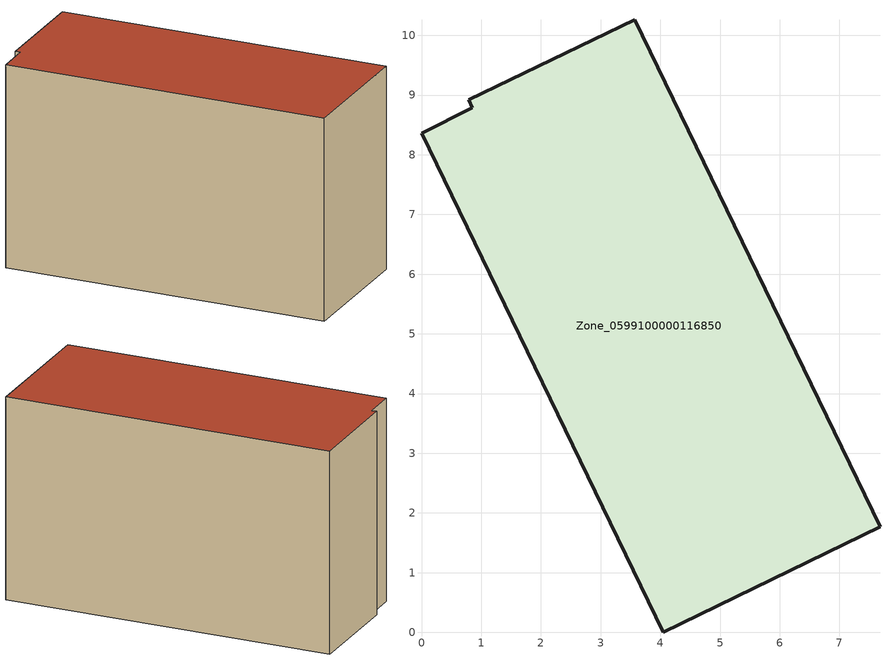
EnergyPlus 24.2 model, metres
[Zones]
Zone_0599100000116850
 floor ground (C_G): 0,8.36 0.85,8.79 0.79,8.92 3.57,10.26 7.68,1.77 4.05,0 z0
 wall outside (C_F): 0.85,8.79 0,8.36 4.05,0 7.68,1.77 3.57,10.26 0.79,8.92 0.85,8.79 z0:5.84
 roof outside (C_R): 3.57,10.26 0.79,8.92 0.85,8.79 0,8.36 4.05,0 7.68,1.77 z5.84
[BUILDING]
Pand.0599100000116850: North Axis=0; Terrain=City; Loads Convergence Tolerance Value=0.04; Temperature Convergence Tolerance Value=0.4; Solar Distribution=FullExterior; Maximum Number of Warmup Days=25; Minimum Number of Warmup Days=1
[Site:Location]
Rotterdam.The.Hague.AP_ZH_NLD Design_Conditions: Latitude=51.96; Longitude=4.45; Time Zone=1; Elevation=-4.5
[SITE:GROUNDTEMPERATURE:BUILDINGSURFACE]
18, 18, 18, 18, 18, 18, 18, 18, 18, 18, 18, 18
[MATERIAL] Thermal Absorptance=0.9; Solar Absorptance=0.7; Visible Absorptance=0.7
Name | Roughness | Thickness | Conductivity | Density | Specific Heat
G.TI.1946-1964 | MediumSmooth | 0.15 | 1 | 540 | 1210
F.TI.1946-1964 | Rough | 0.3 | 0.857143 | 1920 | 840
R.TI.1946-1964 | MediumRough | 0.2 | 0.277778 | 1500 | 1000
[CONSTRUCTION]
C_G: G.TI.1946-1964
C_F: F.TI.1946-1964
C_R: R.TI.1946-1964
[ZONE]
Zone_0599100000116850: Type=1; Multiplier=1; Ceiling Height=Autocalculate; Volume=Autocalculate; Floor Area=autocalculate; Part of Total Floor Area=Yes
[ZONEINFILTRATION:DESIGNFLOWRATE]
Infil_Zone_0599100000116850: Zone or ZoneList or Space or SpaceList=Zone_0599100000116850; Schedule=AlwaysOn; Design Flow Rate Calculation Method=Flow/Area; Flow Rate per Floor Area=0.003; Constant Term Coefficient=1; Temperature Term Coefficient=0; Velocity Term Coefficient=0; Velocity Squared Term Coefficient=0
[HVACTEMPLATE:ZONE:IDEALLOADSAIRSYSTEM]
Zone_0599100000116850: Maximum Heating Supply Air Temperature=50; Minimum Cooling Supply Air Temperature=13; Maximum Heating Supply Air Humidity Ratio=0.0156; Minimum Cooling Supply Air Humidity Ratio=0.0077; Heating Limit=NoLimit; Cooling Limit=NoLimit; Dehumidification Control Type=ConstantSensibleHeatRatio; Cooling Sensible Heat Ratio=0.7; Dehumidification Setpoint=60; Humidification Control Type=None; Humidification Setpoint=30; Outdoor Air Method=None; Outdoor Air Flow Rate per Person=0.00944; Outdoor Air Flow Rate per Zone Floor Area=0; Outdoor Air Flow Rate per Zone=0; Demand Controlled Ventilation Type=None; Outdoor Air Economizer Type=NoEconomizer; Heat Recovery Type=None; Sensible Heat Recovery Effectiveness=0.7; Latent Heat Recovery Effectiveness=0.65
[ZONECONTROL:THERMOSTAT]
ThermostatControl_Zone_0599100000116850: Zone or ZoneList=Zone_0599100000116850; Control Type Schedule=DualSetpointControlType; Control 1=Thermostat_Zone_0599100000116850; Temperature Difference Between Cutout And Setpoint=0
[THERMOSTATSETPOINT:DUALSETPOINT]
Thermostat_Zone_0599100000116850: Heating Setpoint Temperature Schedule=HeatingSetpoint_Zone_0599100000116850; Cooling Setpoint Temperature Schedule=CoolingSetpoint_Zone_0599100000116850
[SCHEDULE:COMPACT]
HeatingSetpoint_Zone_0599100000116850: Through: 12/31, For: AllDays, Until: 24:00, 21
CoolingSetpoint_Zone_0599100000116850: Through: 12/31, For: AllDays, Until: 24:00, 24
DualSetpointControlType: Through: 12/31, For: AllDays, Until: 24:00, 4
AlwaysOn: Through: 12/31, For: AllDays, Until: 24:00, 1
